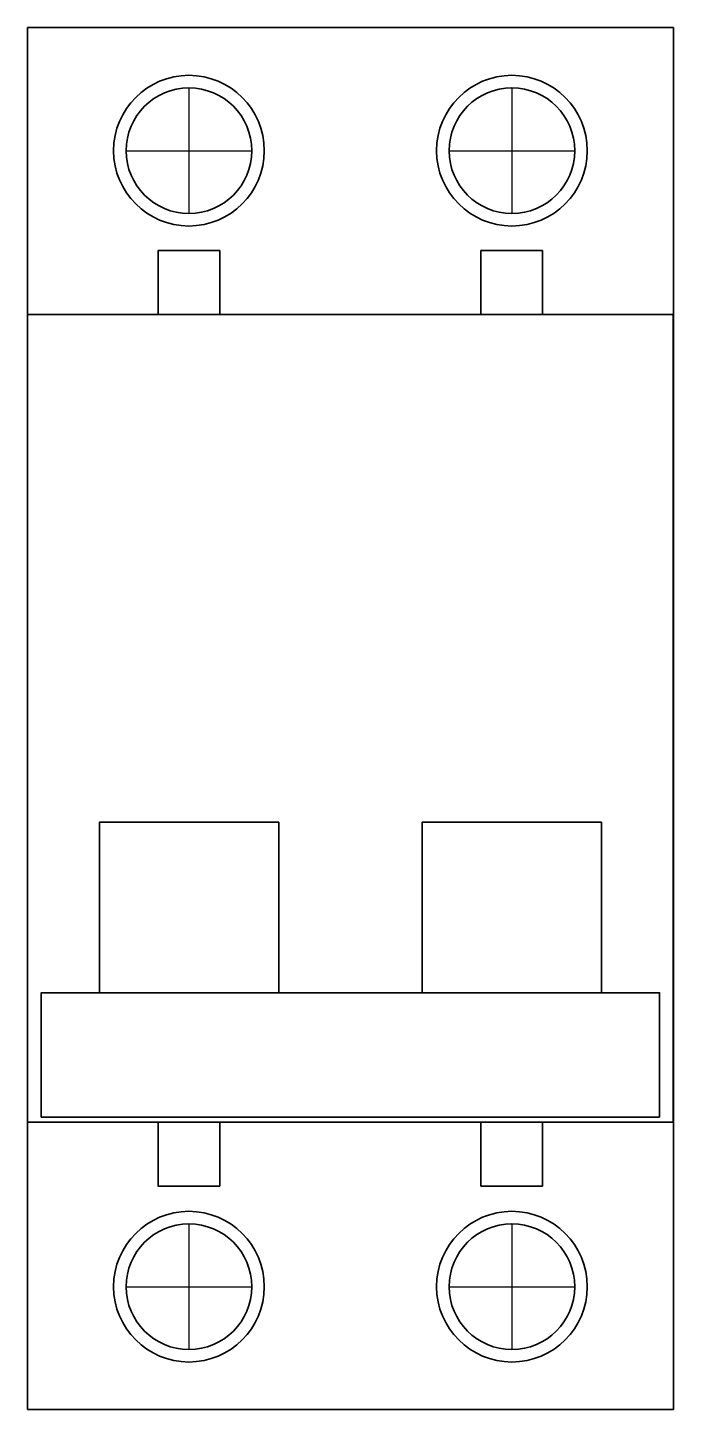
# Model space of a CAD drawing. Header units: inches. Extents: x -0.3 to 35.7, y -77.7 to -0.7.
import ezdxf

# ---------------------------------------------------------------- set-up
doc = ezdxf.new("R2010")
doc.units = ezdxf.units.IN
doc.header["$MEASUREMENT"] = 0
doc.layers.add('Layer 1', color=7, linetype='Continuous')

# ---------------------------------------------------------------- blocks, each defined once
blk = doc.blocks.new('block 4')
at = {"layer": 'Layer 1', "lineweight": 0}
blk.add_lwpolyline([(92.946, 0), (92.946, -77), (128.946, -77), (128.946, 0), (92.946, 0)], dxfattribs=at)
blk = doc.blocks.new('block 5')
at = {"layer": 'Layer 1', "color": 7, "lineweight": 35}
blk.add_lwpolyline([(92.946, 0), (92.946, -77), (128.946, -77), (128.946, 0), (92.946, 0)], dxfattribs=at)
blk = doc.blocks.new('block 3')
at = {"layer": 'Layer 1'}
for name in ['block 4', 'block 5']:
    blk.add_blockref(name, (0, 0), dxfattribs=at)
blk = doc.blocks.new('block 6')
at = {"layer": 'Layer 1', "color": 7, "lineweight": 30}
for points in [[(119.946, -3.357), (119.946, -10.357)], [(116.446, -6.857), (123.446, -6.857)]]:
    blk.add_lwpolyline(points, dxfattribs=at)
blk = doc.blocks.new('block 7')
at = {"layer": 'Layer 1', "color": 7, "lineweight": 30}
for points in [[(119.946, -66.663), (119.946, -73.663)], [(116.446, -70.163), (123.446, -70.163)]]:
    blk.add_lwpolyline(points, dxfattribs=at)
blk = doc.blocks.new('block 9')
at = {"layer": 'Layer 1', "color": 7, "lineweight": 30}
for points in [[(101.94, -3.357), (101.94, -10.357)], [(98.44, -6.857), (105.44, -6.857)]]:
    blk.add_lwpolyline(points, dxfattribs=at)
blk = doc.blocks.new('block 8')
at = {"layer": 'Layer 1', "color": 7, "lineweight": 35}
for points, knots in [([(101.94, -11.057), (99.624, -11.057), (97.74, -9.173), (97.74, -6.857), (97.74, -4.541), (99.624, -2.657), (101.94, -2.657), (104.256, -2.657), (106.14, -4.541), (106.14, -6.857), (106.14, -9.173), (104.256, -11.057), (101.94, -11.057), (101.94, -11.057), (101.94, -11.057), (101.94, -11.057)], [0, 0, 0, 0, 1, 1, 1, 2, 2, 2, 3, 3, 3, 4, 4, 4, 5, 5, 5, 5]), ([(98.44, -6.857), (98.44, -8.79), (100.007, -10.357), (101.94, -10.357), (103.873, -10.357), (105.44, -8.79), (105.44, -6.857), (105.44, -4.924), (103.873, -3.357), (101.94, -3.357), (100.007, -3.357), (98.44, -4.924), (98.44, -6.857)], [0, 0, 0, 0, 1, 1, 1, 2, 2, 2, 3, 3, 3, 4, 4, 4, 4])]:
    blk.add_open_spline(points, degree=3, knots=knots, dxfattribs=at)
at = {"layer": 'Layer 1'}
blk.add_blockref('block 9', (0, 0), dxfattribs=at)
blk = doc.blocks.new('block 11')
at = {"layer": 'Layer 1', "color": 7, "lineweight": 30}
for points in [[(101.94, -66.663), (101.94, -73.663)], [(98.44, -70.163), (105.44, -70.163)]]:
    blk.add_lwpolyline(points, dxfattribs=at)
blk = doc.blocks.new('block 10')
at = {"layer": 'Layer 1', "color": 7, "lineweight": 35}
for points, knots in [([(101.94, -74.363), (99.624, -74.363), (97.74, -72.479), (97.74, -70.163), (97.74, -67.847), (99.624, -65.963), (101.94, -65.963), (104.256, -65.963), (106.14, -67.847), (106.14, -70.163), (106.14, -72.479), (104.256, -74.363), (101.94, -74.363), (101.94, -74.363), (101.94, -74.363), (101.94, -74.363)], [0, 0, 0, 0, 1, 1, 1, 2, 2, 2, 3, 3, 3, 4, 4, 4, 5, 5, 5, 5]), ([(98.44, -70.163), (98.44, -72.096), (100.007, -73.663), (101.94, -73.663), (103.873, -73.663), (105.44, -72.096), (105.44, -70.163), (105.44, -68.23), (103.873, -66.663), (101.94, -66.663), (100.007, -66.663), (98.44, -68.23), (98.44, -70.163)], [0, 0, 0, 0, 1, 1, 1, 2, 2, 2, 3, 3, 3, 4, 4, 4, 4])]:
    blk.add_open_spline(points, degree=3, knots=knots, dxfattribs=at)
at = {"layer": 'Layer 1'}
blk.add_blockref('block 11', (0, 0), dxfattribs=at)
blk = doc.blocks.new('block 2')
at = {"layer": 'Layer 1', "color": 7, "lineweight": 35}
for points in [[(103.658, -15.986), (100.222, -15.986), (100.222, -12.421), (103.658, -12.421), (103.658, -15.986)], [(121.65, -15.986), (118.214, -15.986), (118.214, -12.421), (121.65, -12.421), (121.65, -15.986)], [(128.938, -60.991), (92.946, -60.991), (92.946, -15.991), (128.938, -15.991), (128.938, -60.991)], [(96.946, -53.79), (96.946, -44.277), (106.946, -44.277), (106.946, -53.79)], [(114.938, -53.79), (114.938, -44.277), (124.938, -44.277), (124.938, -53.79)], [(128.179, -60.712), (93.705, -60.712), (93.705, -53.781), (128.179, -53.781), (128.179, -60.712)], [(103.658, -64.555), (100.222, -64.555), (100.222, -60.99), (103.658, -60.99), (103.658, -64.555)], [(121.65, -64.555), (118.214, -64.555), (118.214, -60.99), (121.65, -60.99), (121.65, -64.555)]]:
    blk.add_lwpolyline(points, dxfattribs=at)
for points, knots in [([(119.946, -11.057), (117.631, -11.057), (115.746, -9.173), (115.746, -6.857), (115.746, -4.541), (117.631, -2.657), (119.946, -2.657), (122.262, -2.657), (124.147, -4.541), (124.147, -6.857), (124.147, -9.173), (122.262, -11.057), (119.946, -11.057), (119.946, -11.057), (119.946, -11.057), (119.946, -11.057)], [0, 0, 0, 0, 1, 1, 1, 2, 2, 2, 3, 3, 3, 4, 4, 4, 5, 5, 5, 5]), ([(116.446, -6.857), (116.446, -8.79), (118.013, -10.357), (119.946, -10.357), (121.879, -10.357), (123.446, -8.79), (123.446, -6.857), (123.446, -4.924), (121.879, -3.357), (119.946, -3.357), (118.013, -3.357), (116.446, -4.924), (116.446, -6.857)], [0, 0, 0, 0, 1, 1, 1, 2, 2, 2, 3, 3, 3, 4, 4, 4, 4]), ([(119.946, -74.363), (117.631, -74.363), (115.746, -72.479), (115.746, -70.163), (115.746, -67.847), (117.631, -65.963), (119.946, -65.963), (122.262, -65.963), (124.147, -67.847), (124.147, -70.163), (124.147, -72.479), (122.262, -74.363), (119.946, -74.363), (119.946, -74.363), (119.946, -74.363), (119.946, -74.363)], [0, 0, 0, 0, 1, 1, 1, 2, 2, 2, 3, 3, 3, 4, 4, 4, 5, 5, 5, 5]), ([(116.446, -70.163), (116.446, -72.096), (118.013, -73.663), (119.946, -73.663), (121.879, -73.663), (123.446, -72.096), (123.446, -70.163), (123.446, -68.23), (121.879, -66.663), (119.946, -66.663), (118.013, -66.663), (116.446, -68.23), (116.446, -70.163)], [0, 0, 0, 0, 1, 1, 1, 2, 2, 2, 3, 3, 3, 4, 4, 4, 4])]:
    blk.add_open_spline(points, degree=3, knots=knots, dxfattribs=at)
at = {"layer": 'Layer 1'}
for name in ['block 3', 'block 8', 'block 6', 'block 10', 'block 7']:
    blk.add_blockref(name, (0, 0), dxfattribs=at)

msp = doc.modelspace()

# ---------------------------------------------------------------- block references
at = {"layer": 'Layer 1'}
msp.add_blockref('block 2', (-93.225, -0.724), dxfattribs=at)

doc.saveas('drawing.dxf')
